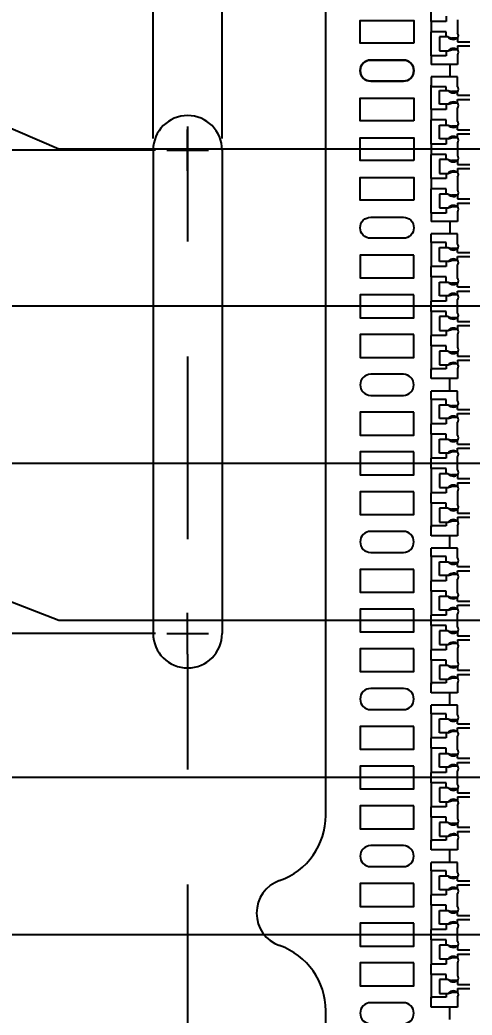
# Model space of a CAD drawing. Header units: millimetres. Extents: x 404.22 to 412.54, y 108.24 to 113.92.
# Drawn here: x 405.393 to 405.786, y 111.827 to 112.692 of the extents above; entities that cross this region are included whole.
import ezdxf

# ---------------------------------------------------------------- set-up
doc = ezdxf.new("R2010")
doc.units = ezdxf.units.MM
doc.header["$LTSCALE"] = 0.5
doc.header["$PDMODE"] = 98
doc.linetypes.add('CENTER', pattern=[50.8, 31.75, -6.35, 6.35, -6.35])
doc.linetypes.add('HIDDEN', pattern=[0.375, 0.25, -0.125])
for name, color, linetype in [('1D', 4, 'Continuous'), ('BTM', 7, 'HIDDEN'), ('DIM', 3, 'Continuous')]:
    doc.layers.add(name, color=color, linetype=linetype)
doc.styles.add('SIMPLEX', font='simplex.shx')
doc.dimstyles.new('Standard2', dxfattribs={"dimtxt": 0.06, "dimasz": 0.08, "dimexe": 0.01, "dimexo": 0.01, "dimgap": 0.027, "dimtad": 1, "dimdec": 3, "dimlfac": 16.666667, "dimrnd": 0.0005, "dimzin": 1, "dimtxsty": 'SIMPLEX', "dimcen": 0.1905, "dimclrd": 256, "dimclre": 256, "dimclrt": 256, "dimazin": 3, "dimtp": 0.03, "dimtm": 0.05, "dimtfac": 0.8, "dimtdec": 3, "dimtmove": 0, "dimatfit": 3, "dimfxl": 0.05, "dimtzin": 4, "dimlwd": -1, "dimlwe": -1})

# ---------------------------------------------------------------- blocks, each defined once
blk = doc.blocks.new('*D6')
at = {"layer": 'Defpoints', "color": 0, "ltscale": 0.1, "transparency": 16777216}
for p in [(405.70664, 113.31662), (405.70664, 113.0886), (407.43764, 111.00964)]:
    blk.add_point(p, dxfattribs=at)
at = {"layer": 'DIM', "ltscale": 0.1, "transparency": 16777216}
blk.add_line((405.70664, 113.0986), (405.70664, 113.31662), dxfattribs=at)
at = {"layer": 'DIM', "ltscale": 0.1, "transparency": 16777216, "insert": (405.70664, 113.49219), "char_height": 0.06, "attachment_point": 5, "rotation": 90, "style": 'SIMPLEX'}
blk.add_mtext('\\A1;28.850', dxfattribs=at)
blk = doc.blocks.new('*D7')
at = {"layer": '1D', "ltscale": 0.1, "transparency": 16777216}
blk.add_line((405.53864, 112.86798), (405.53864, 113.31662), dxfattribs=at)
at = {"layer": 'Defpoints', "color": 0, "ltscale": 0.1, "transparency": 16777216}
for p in [(405.53864, 113.31662), (405.53864, 112.85798), (407.43764, 111.00964)]:
    blk.add_point(p, dxfattribs=at)
at = {"layer": '1D', "ltscale": 0.1, "transparency": 16777216, "insert": (405.53864, 113.48648), "char_height": 0.06, "attachment_point": 5, "rotation": 90, "style": 'SIMPLEX'}
blk.add_mtext('\\A1;31.650', dxfattribs=at)
blk = doc.blocks.new('*D24')
at = {"layer": '1D', "ltscale": 0.1, "transparency": 16777216}
blk.add_line((405.51064, 112.15865), (405.10676, 112.15865), dxfattribs=at)
at = {"layer": 'Defpoints', "color": 0, "ltscale": 0.1, "transparency": 16777216}
for p in [(405.10676, 112.15865), (405.52064, 112.15865), (407.43764, 111.00964)]:
    blk.add_point(p, dxfattribs=at)
at = {"layer": '1D', "ltscale": 0.1, "transparency": 16777216, "insert": (404.94262, 112.15865), "char_height": 0.06, "attachment_point": 5, "style": 'SIMPLEX'}
blk.add_mtext('\\A1;19.150', dxfattribs=at)
blk = doc.blocks.new('*D25')
at = {"layer": '1D', "ltscale": 0.1, "transparency": 16777216}
blk.add_line((405.51064, 112.57863), (405.10676, 112.57863), dxfattribs=at)
at = {"layer": 'Defpoints', "color": 0, "ltscale": 0.1, "transparency": 16777216}
for p in [(405.10676, 112.57863), (405.52064, 112.57863), (407.43764, 111.00964)]:
    blk.add_point(p, dxfattribs=at)
at = {"layer": '1D', "ltscale": 0.1, "transparency": 16777216, "insert": (404.93691, 112.57863), "char_height": 0.06, "attachment_point": 5, "style": 'SIMPLEX'}
blk.add_mtext('\\A1;26.150', dxfattribs=at)
blk = doc.blocks.new('*D26')
at = {"layer": 'Defpoints', "color": 0, "ltscale": 0.1, "transparency": 16777216}
for p in [(405.10676, 113.06164), (405.67968, 113.06164), (407.43764, 111.00964)]:
    blk.add_point(p, dxfattribs=at)
at = {"layer": 'DIM', "ltscale": 0.1, "transparency": 16777216}
blk.add_line((405.66968, 113.06164), (405.10676, 113.06164), dxfattribs=at)
at = {"layer": 'DIM', "ltscale": 0.1, "transparency": 16777216, "insert": (404.93119, 113.06164), "char_height": 0.06, "attachment_point": 5, "style": 'SIMPLEX'}
blk.add_mtext('\\A1;34.200', dxfattribs=at)
blk = doc.blocks.new('*D32')
at = {"layer": 'Defpoints', "color": 0, "ltscale": 0.1, "transparency": 16777216}
for p in [(405.56864, 113.22589), (405.50864, 112.57863), (405.56864, 112.57863)]:
    blk.add_point(p, dxfattribs=at)
at = {"layer": 'DIM', "ltscale": 0.1, "transparency": 16777216}
for p, q in [((405.50864, 112.58863), (405.50864, 113.23589)), ((405.56864, 112.58863), (405.56864, 113.23589)), ((405.42864, 113.22589), (405.30292, 113.22589)), ((405.56864, 113.22589), (405.50864, 113.22589)), ((405.64864, 113.22589), (405.72864, 113.22589))]:
    blk.add_line(p, q, dxfattribs=at)
for points in [[(405.42864, 113.23922), (405.42864, 113.21255), (405.50864, 113.22589)], [(405.64864, 113.23922), (405.64864, 113.21255), (405.56864, 113.22589)]]:
    blk.add_solid(points, dxfattribs=at)
at = {"layer": 'DIM', "ltscale": 0.1, "transparency": 16777216, "insert": (405.16164, 113.22589), "char_height": 0.06, "attachment_point": 5, "style": 'SIMPLEX'}
blk.add_mtext('\\A1;1.000', dxfattribs=at)
blk = doc.blocks.new('*D153')
at = {"layer": 'Defpoints', "color": 0, "ltscale": 0.1, "transparency": 16777216}
for p in [(405.10676, 112.71589), (405.85559, 112.71589), (407.43764, 111.00964)]:
    blk.add_point(p, dxfattribs=at)
at = {"layer": 'DIM', "ltscale": 0.1, "transparency": 16777216}
blk.add_line((405.84559, 112.71589), (405.10676, 112.71589), dxfattribs=at)
at = {"layer": 'DIM', "ltscale": 0.1, "transparency": 16777216, "insert": (404.93119, 112.71589), "char_height": 0.06, "attachment_point": 5, "style": 'SIMPLEX'}
blk.add_mtext('\\A1;28.438', dxfattribs=at)
blk = doc.blocks.new('*D154')
at = {"layer": 'Defpoints', "color": 0, "ltscale": 0.1, "transparency": 16777216}
for p in [(405.10676, 112.64799), (405.85559, 112.57939), (407.43764, 111.00964)]:
    blk.add_point(p, dxfattribs=at)
at = {"layer": 'DIM', "ltscale": 0.1, "transparency": 16777216}
for p, q in [((405.26676, 112.64799), (405.10676, 112.64799)), ((405.42676, 112.57939), (405.26676, 112.64799)), ((405.84559, 112.57939), (405.42676, 112.57939))]:
    blk.add_line(p, q, dxfattribs=at)
at = {"layer": 'DIM', "ltscale": 0.1, "transparency": 16777216, "insert": (404.93691, 112.64799), "char_height": 0.06, "attachment_point": 5, "style": 'SIMPLEX'}
blk.add_mtext('\\A1;26.163', dxfattribs=at)
blk = doc.blocks.new('*D155')
at = {"layer": 'Defpoints', "color": 0, "ltscale": 0.1, "transparency": 16777216}
for p in [(405.10676, 112.44289), (405.85559, 112.44289), (407.43764, 111.00964)]:
    blk.add_point(p, dxfattribs=at)
at = {"layer": 'DIM', "ltscale": 0.1, "transparency": 16777216}
blk.add_line((405.84559, 112.44289), (405.10676, 112.44289), dxfattribs=at)
at = {"layer": 'DIM', "ltscale": 0.1, "transparency": 16777216, "insert": (404.93119, 112.44289), "char_height": 0.06, "attachment_point": 5, "style": 'SIMPLEX'}
blk.add_mtext('\\A1;23.888', dxfattribs=at)
blk = doc.blocks.new('*D156')
at = {"layer": 'Defpoints', "color": 0, "ltscale": 0.1, "transparency": 16777216}
for p in [(405.10676, 112.30639), (405.85559, 112.30639), (407.43764, 111.00964)]:
    blk.add_point(p, dxfattribs=at)
at = {"layer": 'DIM', "ltscale": 0.1, "transparency": 16777216}
blk.add_line((405.84559, 112.30639), (405.10676, 112.30639), dxfattribs=at)
at = {"layer": 'DIM', "ltscale": 0.1, "transparency": 16777216, "insert": (404.94262, 112.30639), "char_height": 0.06, "attachment_point": 5, "style": 'SIMPLEX'}
blk.add_mtext('\\A1;21.613', dxfattribs=at)
blk = doc.blocks.new('*D163')
at = {"layer": 'Defpoints', "color": 0, "ltscale": 0.1, "transparency": 16777216}
for p in [(405.10676, 111.89689), (405.85559, 111.89689), (407.43764, 111.00964)]:
    blk.add_point(p, dxfattribs=at)
at = {"layer": 'DIM', "ltscale": 0.1, "transparency": 16777216}
blk.add_line((405.84559, 111.89689), (405.10676, 111.89689), dxfattribs=at)
at = {"layer": 'DIM', "ltscale": 0.1, "transparency": 16777216, "insert": (404.93691, 111.89689), "char_height": 0.06, "attachment_point": 5, "style": 'SIMPLEX'}
blk.add_mtext('\\A1;14.788', dxfattribs=at)
blk = doc.blocks.new('*D164')
at = {"layer": 'Defpoints', "color": 0, "ltscale": 0.1, "transparency": 16777216}
for p in [(405.10676, 112.03339), (405.85559, 112.03339), (407.43764, 111.00964)]:
    blk.add_point(p, dxfattribs=at)
at = {"layer": 'DIM', "ltscale": 0.1, "transparency": 16777216}
blk.add_line((405.84559, 112.03339), (405.10676, 112.03339), dxfattribs=at)
at = {"layer": 'DIM', "ltscale": 0.1, "transparency": 16777216, "insert": (404.93691, 112.03339), "char_height": 0.06, "attachment_point": 5, "style": 'SIMPLEX'}
blk.add_mtext('\\A1;17.063', dxfattribs=at)
blk = doc.blocks.new('*D165')
at = {"layer": 'Defpoints', "color": 0, "ltscale": 0.1, "transparency": 16777216}
for p in [(405.10676, 112.23154), (405.85559, 112.16989), (407.43764, 111.00964)]:
    blk.add_point(p, dxfattribs=at)
at = {"layer": 'DIM', "ltscale": 0.1, "transparency": 16777216}
for p, q in [((405.26676, 112.23154), (405.10676, 112.23154)), ((405.42676, 112.16989), (405.26676, 112.23154)), ((405.84559, 112.16989), (405.42676, 112.16989))]:
    blk.add_line(p, q, dxfattribs=at)
at = {"layer": 'DIM', "ltscale": 0.1, "transparency": 16777216, "insert": (404.93691, 112.23154), "char_height": 0.06, "attachment_point": 5, "style": 'SIMPLEX'}
blk.add_mtext('\\A1;19.338', dxfattribs=at)

msp = doc.modelspace()

# ---------------------------------------------------------------- linework, layer by layer
at = {"ltscale": 0.03}
for p, q in [((405.763489, 112.690392), (405.750289, 112.690392)), ((405.750289, 112.690392), (405.750289, 112.681392)), ((405.763489, 112.694892), (405.763489, 112.690392)), ((405.773239, 112.691723), (405.773239, 112.680061)), ((405.763489, 112.681392), (405.750289, 112.681392)), ((405.763489, 112.676892), (405.763489, 112.681392)), ((405.764989, 112.676892), (405.763489, 112.676892)), ((405.764989, 112.676892), (405.767989, 112.675992)), ((405.773239, 112.675992), (405.767989, 112.675992)), ((405.763489, 112.664892), (405.764989, 112.664892)), ((405.763489, 112.664892), (405.763489, 112.660392)), ((405.764989, 112.664892), (405.767989, 112.665792)), ((405.773239, 112.665792), (405.767989, 112.665792)), ((405.763489, 112.660392), (405.750289, 112.660392)), ((405.750289, 112.660392), (405.750289, 112.653042)), ((405.773239, 112.661723), (405.773239, 112.653042)), ((405.773239, 112.653042), (405.750289, 112.653042)), ((405.750289, 112.642242), (405.750289, 112.633692)), ((405.773239, 112.642242), (405.750289, 112.642242)), ((405.773239, 112.633561), (405.773239, 112.642242)), ((405.763489, 112.633692), (405.750289, 112.633692)), ((405.763489, 112.630392), (405.763489, 112.633692)), ((405.763489, 112.630392), (405.764989, 112.630392)), ((405.764989, 112.630392), (405.767989, 112.629492)), ((405.773239, 112.629492), (405.767989, 112.629492)), ((405.773239, 112.629492), (405.767989, 112.629492)), ((405.763489, 112.613892), (405.750289, 112.613892)), ((405.750289, 112.613892), (405.750289, 112.604892)), ((405.763489, 112.618392), (405.763489, 112.613892)), ((405.764989, 112.618392), (405.763489, 112.618392)), ((405.764989, 112.618392), (405.767989, 112.619292)), ((405.773239, 112.619292), (405.767989, 112.619292)), ((405.773239, 112.619292), (405.767989, 112.619292)), ((405.773239, 112.603561), (405.773239, 112.615223)), ((405.763489, 112.604892), (405.750289, 112.604892)), ((405.763489, 112.600392), (405.763489, 112.604892)), ((405.763489, 112.600392), (405.764989, 112.600392)), ((405.764989, 112.600392), (405.767989, 112.599492)), ((405.773239, 112.599492), (405.767989, 112.599492)), ((405.764989, 112.588392), (405.763489, 112.588392)), ((405.763489, 112.588392), (405.763489, 112.583892)), ((405.764989, 112.588392), (405.767989, 112.589292)), ((405.773239, 112.589292), (405.767989, 112.589292)), ((405.773239, 112.585223), (405.773239, 112.573561)), ((405.763489, 112.583892), (405.750289, 112.583892)), ((405.750289, 112.583892), (405.750289, 112.574892)), ((405.763489, 112.574892), (405.750289, 112.574892)), ((405.763489, 112.570392), (405.763489, 112.574892)), ((405.764989, 112.570392), (405.763489, 112.570392)), ((405.764989, 112.570392), (405.767989, 112.569492)), ((405.773239, 112.569492), (405.767989, 112.569492)), ((405.764989, 112.558392), (405.767989, 112.559292)), ((405.773239, 112.559292), (405.767989, 112.559292)), ((405.763489, 112.553892), (405.750289, 112.553892)), ((405.750289, 112.553892), (405.750289, 112.544892)), ((405.763489, 112.558392), (405.764989, 112.558392)), ((405.763489, 112.558392), (405.763489, 112.553892)), ((405.773239, 112.555223), (405.773239, 112.543561)), ((405.763489, 112.544892), (405.750289, 112.544892)), ((405.763489, 112.540392), (405.763489, 112.544892)), ((405.764989, 112.540392), (405.763489, 112.540392)), ((405.764989, 112.540392), (405.767989, 112.539492)), ((405.773239, 112.539492), (405.767989, 112.539492)), ((405.763489, 112.528392), (405.764989, 112.528392)), ((405.763489, 112.528392), (405.763489, 112.523892)), ((405.764989, 112.528392), (405.767989, 112.529292)), ((405.773239, 112.529292), (405.767989, 112.529292)), ((405.773239, 112.525223), (405.773239, 112.516542)), ((405.763489, 112.523892), (405.750289, 112.523892)), ((405.750289, 112.523892), (405.750289, 112.516542)), ((405.773239, 112.516542), (405.750289, 112.516542)), ((405.773239, 112.505742), (405.750289, 112.505742)), ((405.750289, 112.498392), (405.750289, 112.505742)), ((405.773239, 112.497061), (405.773239, 112.505742)), ((405.763489, 112.498392), (405.750289, 112.498392)), ((405.763489, 112.493892), (405.763489, 112.498392)), ((405.763489, 112.493892), (405.764989, 112.493892)), ((405.764989, 112.493892), (405.767989, 112.492992)), ((405.773239, 112.492992), (405.767989, 112.492992)), ((405.764989, 112.481892), (405.763489, 112.481892)), ((405.763489, 112.481892), (405.763489, 112.477392)), ((405.764989, 112.481892), (405.767989, 112.482792)), ((405.773239, 112.482792), (405.767989, 112.482792)), ((405.763489, 112.477392), (405.750289, 112.477392)), ((405.750289, 112.468392), (405.750289, 112.477392)), ((405.773239, 112.467061), (405.773239, 112.478723)), ((405.763489, 112.468392), (405.750289, 112.468392)), ((405.763489, 112.463892), (405.763489, 112.468392)), ((405.763489, 112.463892), (405.764989, 112.463892)), ((405.764989, 112.463892), (405.767989, 112.462992)), ((405.773239, 112.462992), (405.767989, 112.462992)), ((405.763489, 112.447392), (405.750289, 112.447392)), ((405.750289, 112.438392), (405.750289, 112.447392)), ((405.764989, 112.451892), (405.763489, 112.451892)), ((405.763489, 112.451892), (405.763489, 112.447392)), ((405.764989, 112.451892), (405.767989, 112.452792)), ((405.773239, 112.452792), (405.767989, 112.452792)), ((405.773239, 112.437061), (405.773239, 112.448723)), ((405.763489, 112.438392), (405.750289, 112.438392)), ((405.763489, 112.433892), (405.763489, 112.438392)), ((405.764989, 112.433892), (405.763489, 112.433892)), ((405.764989, 112.433892), (405.767989, 112.432992)), ((405.773239, 112.432992), (405.767989, 112.432992)), ((405.763489, 112.421892), (405.764989, 112.421892)), ((405.763489, 112.421892), (405.763489, 112.417392)), ((405.764989, 112.421892), (405.767989, 112.422792)), ((405.773239, 112.422792), (405.767989, 112.422792)), ((405.763489, 112.417392), (405.750289, 112.417392)), ((405.750289, 112.408392), (405.750289, 112.417392)), ((405.773239, 112.418723), (405.773239, 112.407061)), ((405.763489, 112.408392), (405.750289, 112.408392)), ((405.763489, 112.403892), (405.763489, 112.408392)), ((405.764989, 112.403892), (405.763489, 112.403892)), ((405.764989, 112.403892), (405.767989, 112.402992)), ((405.773239, 112.402992), (405.767989, 112.402992)), ((405.773239, 112.402992), (405.767989, 112.402992)), ((405.763489, 112.388592), (405.750289, 112.388592)), ((405.750289, 112.380042), (405.750289, 112.388592)), ((405.763489, 112.391892), (405.763489, 112.388592)), ((405.763489, 112.391892), (405.764989, 112.391892)), ((405.764989, 112.391892), (405.767989, 112.392792)), ((405.773239, 112.392792), (405.767989, 112.392792)), ((405.773239, 112.392792), (405.767989, 112.392792)), ((405.773239, 112.388723), (405.773239, 112.380042)), ((405.773239, 112.380042), (405.750289, 112.380042)), ((405.773239, 112.369242), (405.750289, 112.369242)), ((405.750289, 112.361892), (405.750289, 112.369242)), ((405.773239, 112.360561), (405.773239, 112.369242)), ((405.763489, 112.361892), (405.750289, 112.361892)), ((405.763489, 112.357392), (405.763489, 112.361892)), ((405.763489, 112.357392), (405.764989, 112.357392)), ((405.764989, 112.357392), (405.767989, 112.356492)), ((405.773239, 112.356492), (405.767989, 112.356492)), ((405.764989, 112.345392), (405.763489, 112.345392)), ((405.763489, 112.345392), (405.763489, 112.340892)), ((405.764989, 112.345392), (405.767989, 112.346292)), ((405.773239, 112.346292), (405.767989, 112.346292)), ((405.763489, 112.340892), (405.750289, 112.340892)), ((405.750289, 112.331892), (405.750289, 112.340892)), ((405.773239, 112.330561), (405.773239, 112.342223)), ((405.763489, 112.331892), (405.750289, 112.331892)), ((405.763489, 112.327392), (405.763489, 112.331892)), ((405.763489, 112.327392), (405.764989, 112.327392)), ((405.764989, 112.327392), (405.767989, 112.326492)), ((405.773239, 112.326492), (405.767989, 112.326492)), ((405.763489, 112.310892), (405.750289, 112.310892)), ((405.750289, 112.301892), (405.750289, 112.310892)), ((405.764989, 112.315392), (405.763489, 112.315392)), ((405.763489, 112.315392), (405.763489, 112.310892)), ((405.764989, 112.315392), (405.767989, 112.316292)), ((405.773239, 112.316292), (405.767989, 112.316292)), ((405.773239, 112.300561), (405.773239, 112.312223)), ((405.763489, 112.301892), (405.750289, 112.301892)), ((405.763489, 112.297392), (405.763489, 112.301892)), ((405.764989, 112.297392), (405.763489, 112.297392)), ((405.764989, 112.297392), (405.767989, 112.296492)), ((405.773239, 112.296492), (405.767989, 112.296492)), ((405.763489, 112.285392), (405.764989, 112.285392)), ((405.763489, 112.285392), (405.763489, 112.280892)), ((405.764989, 112.285392), (405.767989, 112.286292)), ((405.773239, 112.286292), (405.767989, 112.286292)), ((405.763489, 112.280892), (405.750289, 112.280892)), ((405.750289, 112.271892), (405.750289, 112.280892)), ((405.773239, 112.282223), (405.773239, 112.270561)), ((405.763489, 112.271892), (405.750289, 112.271892)), ((405.763489, 112.267392), (405.763489, 112.271892)), ((405.764989, 112.267392), (405.763489, 112.267392)), ((405.764989, 112.267392), (405.767989, 112.266492)), ((405.773239, 112.266492), (405.767989, 112.266492)), ((405.773239, 112.266492), (405.767989, 112.266492)), ((405.764989, 112.255392), (405.767989, 112.256292)), ((405.773239, 112.256292), (405.767989, 112.256292)), ((405.773239, 112.256292), (405.767989, 112.256292)), ((405.763489, 112.252092), (405.750289, 112.252092)), ((405.750289, 112.243542), (405.750289, 112.252092)), ((405.763489, 112.255392), (405.763489, 112.252092)), ((405.763489, 112.255392), (405.764989, 112.255392)), ((405.773239, 112.252223), (405.773239, 112.243542)), ((405.773239, 112.243542), (405.750289, 112.243542)), ((405.773239, 112.232742), (405.750289, 112.232742)), ((405.750289, 112.225392), (405.750289, 112.232742)), ((405.773239, 112.224061), (405.773239, 112.232742)), ((405.763489, 112.225392), (405.750289, 112.225392)), ((405.763489, 112.220892), (405.763489, 112.225392)), ((405.763489, 112.220892), (405.764989, 112.220892)), ((405.764989, 112.220892), (405.767989, 112.219992)), ((405.773239, 112.219992), (405.767989, 112.219992)), ((405.764989, 112.208892), (405.763489, 112.208892)), ((405.763489, 112.208892), (405.763489, 112.204392)), ((405.764989, 112.208892), (405.767989, 112.209792)), ((405.773239, 112.209792), (405.767989, 112.209792)), ((405.773239, 112.194061), (405.773239, 112.205723)), ((405.763489, 112.204392), (405.750289, 112.204392)), ((405.750289, 112.195392), (405.750289, 112.204392)), ((405.763489, 112.195392), (405.750289, 112.195392)), ((405.763489, 112.190892), (405.763489, 112.195392)), ((405.763489, 112.190892), (405.764989, 112.190892)), ((405.764989, 112.190892), (405.767989, 112.189992)), ((405.773239, 112.189992), (405.767989, 112.189992)), ((405.764989, 112.178892), (405.763489, 112.178892)), ((405.763489, 112.178892), (405.763489, 112.174392)), ((405.764989, 112.178892), (405.767989, 112.179792)), ((405.773239, 112.179792), (405.767989, 112.179792)), ((405.763489, 112.174392), (405.750289, 112.174392)), ((405.750289, 112.165392), (405.750289, 112.174392)), ((405.773239, 112.164061), (405.773239, 112.175723)), ((405.763489, 112.165392), (405.750289, 112.165392)), ((405.763489, 112.160892), (405.763489, 112.165392)), ((405.764989, 112.160892), (405.763489, 112.160892)), ((405.764989, 112.160892), (405.767989, 112.159992)), ((405.773239, 112.159992), (405.767989, 112.159992)), ((405.763489, 112.144392), (405.750289, 112.144392)), ((405.750289, 112.135392), (405.750289, 112.144392)), ((405.763489, 112.148892), (405.764989, 112.148892)), ((405.763489, 112.148892), (405.763489, 112.144392)), ((405.764989, 112.148892), (405.767989, 112.149792)), ((405.773239, 112.149792), (405.767989, 112.149792)), ((405.773239, 112.145723), (405.773239, 112.134061)), ((405.763489, 112.135392), (405.750289, 112.135392)), ((405.763489, 112.130892), (405.763489, 112.135392)), ((405.764989, 112.130892), (405.763489, 112.130892)), ((405.764989, 112.130892), (405.767989, 112.129992)), ((405.773239, 112.129992), (405.767989, 112.129992)), ((405.773239, 112.129992), (405.767989, 112.129992)), ((405.763489, 112.118892), (405.763489, 112.115592)), ((405.763489, 112.118892), (405.764989, 112.118892)), ((405.764989, 112.118892), (405.767989, 112.119792)), ((405.773239, 112.119792), (405.767989, 112.119792)), ((405.773239, 112.119792), (405.767989, 112.119792)), ((405.763489, 112.115592), (405.750289, 112.115592)), ((405.750289, 112.107042), (405.750289, 112.115592)), ((405.773239, 112.115723), (405.773239, 112.107042)), ((405.773239, 112.107042), (405.750289, 112.107042)), ((405.773239, 112.096242), (405.750289, 112.096242)), ((405.750289, 112.088892), (405.750289, 112.096242)), ((405.773239, 112.087561), (405.773239, 112.096242)), ((405.763489, 112.088892), (405.750289, 112.088892)), ((405.763489, 112.084392), (405.763489, 112.088892)), ((405.763489, 112.084392), (405.764989, 112.084392)), ((405.764989, 112.084392), (405.767989, 112.083492)), ((405.773239, 112.083492), (405.767989, 112.083492)), ((405.763489, 112.067892), (405.750289, 112.067892)), ((405.750289, 112.058892), (405.750289, 112.067892)), ((405.764989, 112.072392), (405.763489, 112.072392)), ((405.763489, 112.072392), (405.763489, 112.067892)), ((405.764989, 112.072392), (405.767989, 112.073292)), ((405.773239, 112.073292), (405.767989, 112.073292)), ((405.773239, 112.057561), (405.773239, 112.069223)), ((405.763489, 112.058892), (405.750289, 112.058892)), ((405.763489, 112.054392), (405.763489, 112.058892)), ((405.763489, 112.054392), (405.764989, 112.054392)), ((405.764989, 112.054392), (405.767989, 112.053492)), ((405.773239, 112.053492), (405.767989, 112.053492)), ((405.764989, 112.042392), (405.763489, 112.042392)), ((405.763489, 112.042392), (405.763489, 112.037892)), ((405.764989, 112.042392), (405.767989, 112.043292)), ((405.773239, 112.043292), (405.767989, 112.043292)), ((405.763489, 112.037892), (405.750289, 112.037892)), ((405.750289, 112.028892), (405.750289, 112.037892)), ((405.773239, 112.027561), (405.773239, 112.039223)), ((405.763489, 112.028892), (405.750289, 112.028892)), ((405.763489, 112.024392), (405.763489, 112.028892)), ((405.764989, 112.024392), (405.763489, 112.024392)), ((405.764989, 112.024392), (405.767989, 112.023492)), ((405.773239, 112.023492), (405.767989, 112.023492)), ((405.763489, 112.007892), (405.750289, 112.007892)), ((405.750289, 111.998892), (405.750289, 112.007892)), ((405.763489, 112.012392), (405.764989, 112.012392)), ((405.763489, 112.012392), (405.763489, 112.007892)), ((405.764989, 112.012392), (405.767989, 112.013292)), ((405.773239, 112.013292), (405.767989, 112.013292)), ((405.773239, 112.009223), (405.773239, 111.997561)), ((405.763489, 111.998892), (405.750289, 111.998892)), ((405.763489, 111.994392), (405.763489, 111.998892)), ((405.764989, 111.994392), (405.763489, 111.994392)), ((405.764989, 111.994392), (405.767989, 111.993492)), ((405.773239, 111.993492), (405.767989, 111.993492)), ((405.773239, 111.993492), (405.767989, 111.993492)), ((405.763489, 111.982392), (405.763489, 111.979092)), ((405.763489, 111.982392), (405.764989, 111.982392)), ((405.764989, 111.982392), (405.767989, 111.983292)), ((405.773239, 111.983292), (405.767989, 111.983292)), ((405.773239, 111.983292), (405.767989, 111.983292)), ((405.763489, 111.979092), (405.750289, 111.979092)), ((405.750289, 111.970542), (405.750289, 111.979092)), ((405.773239, 111.979223), (405.773239, 111.970542)), ((405.773239, 111.970542), (405.750289, 111.970542)), ((405.773239, 111.959742), (405.750289, 111.959742)), ((405.750289, 111.952392), (405.750289, 111.959742)), ((405.773239, 111.951061), (405.773239, 111.959742)), ((405.763489, 111.952392), (405.750289, 111.952392)), ((405.763489, 111.947892), (405.763489, 111.952392)), ((405.763489, 111.947892), (405.764989, 111.947892)), ((405.764989, 111.947892), (405.767989, 111.946992)), ((405.773239, 111.946992), (405.767989, 111.946992)), ((405.764989, 111.935892), (405.767989, 111.936792)), ((405.773239, 111.936792), (405.767989, 111.936792)), ((405.763489, 111.931392), (405.750289, 111.931392)), ((405.750289, 111.922392), (405.750289, 111.931392)), ((405.764989, 111.935892), (405.763489, 111.935892)), ((405.763489, 111.935892), (405.763489, 111.931392)), ((405.773239, 111.921061), (405.773239, 111.932723)), ((405.763489, 111.922392), (405.750289, 111.922392)), ((405.763489, 111.917892), (405.763489, 111.922392)), ((405.763489, 111.917892), (405.764989, 111.917892)), ((405.764989, 111.917892), (405.767989, 111.916992)), ((405.773239, 111.916992), (405.767989, 111.916992)), ((405.764989, 111.905892), (405.763489, 111.905892)), ((405.763489, 111.905892), (405.763489, 111.901392)), ((405.764989, 111.905892), (405.767989, 111.906792)), ((405.773239, 111.906792), (405.767989, 111.906792)), ((405.773239, 111.891061), (405.773239, 111.902723)), ((405.763489, 111.901392), (405.750289, 111.901392)), ((405.750289, 111.892392), (405.750289, 111.901392)), ((405.763489, 111.892392), (405.750289, 111.892392)), ((405.763489, 111.887892), (405.763489, 111.892392)), ((405.764989, 111.887892), (405.763489, 111.887892)), ((405.764989, 111.887892), (405.767989, 111.886992)), ((405.773239, 111.886992), (405.767989, 111.886992)), ((405.763489, 111.875892), (405.764989, 111.875892)), ((405.763489, 111.875892), (405.763489, 111.871392)), ((405.764989, 111.875892), (405.767989, 111.876792)), ((405.773239, 111.876792), (405.767989, 111.876792)), ((405.763489, 111.871392), (405.750289, 111.871392)), ((405.750289, 111.862392), (405.750289, 111.871392)), ((405.773239, 111.872723), (405.773239, 111.861061)), ((405.763489, 111.862392), (405.750289, 111.862392)), ((405.763489, 111.857892), (405.763489, 111.862392)), ((405.764989, 111.857892), (405.763489, 111.857892)), ((405.764989, 111.857892), (405.767989, 111.856992)), ((405.773239, 111.856992), (405.767989, 111.856992)), ((405.773239, 111.856992), (405.767989, 111.856992)), ((405.763489, 111.842592), (405.750289, 111.842592)), ((405.750289, 111.834042), (405.750289, 111.842592)), ((405.763489, 111.845892), (405.763489, 111.842592)), ((405.763489, 111.845892), (405.764989, 111.845892)), ((405.764989, 111.845892), (405.767989, 111.846792)), ((405.773239, 111.846792), (405.767989, 111.846792)), ((405.773239, 111.846792), (405.767989, 111.846792)), ((405.773239, 111.842723), (405.773239, 111.834042)), ((405.773239, 111.834042), (405.750289, 111.834042))]:
    msp.add_line(p, q, dxfattribs=at)
for p, q in [((405.508639, 112.578629), (405.508639, 112.158655)), ((405.568639, 112.578629), (405.568639, 112.158655))]:
    msp.add_line(p, q)
for points in [[(405.735289, 112.671492), (405.688639, 112.671492), (405.688639, 112.691292), (405.735289, 112.691292)], [(405.735289, 112.603992), (405.688639, 112.603992), (405.688639, 112.623792), (405.735289, 112.623792)], [(405.735289, 112.569492), (405.688639, 112.569492), (405.688639, 112.589292), (405.735289, 112.589292)], [(405.735289, 112.534992), (405.688639, 112.534992), (405.688639, 112.554792), (405.735289, 112.554792)], [(405.735289, 112.487292), (405.688639, 112.487292), (405.688639, 112.467492), (405.735289, 112.467492)], [(405.735289, 112.452792), (405.688639, 112.452792), (405.688639, 112.432992), (405.735289, 112.432992)], [(405.735289, 112.418292), (405.688639, 112.418292), (405.688639, 112.398492), (405.735289, 112.398492)], [(405.735289, 112.350792), (405.688639, 112.350792), (405.688639, 112.330992), (405.735289, 112.330992)], [(405.735289, 112.316292), (405.688639, 112.316292), (405.688639, 112.296492), (405.735289, 112.296492)], [(405.735289, 112.281792), (405.688639, 112.281792), (405.688639, 112.261992), (405.735289, 112.261992)], [(405.735289, 112.214292), (405.688639, 112.214292), (405.688639, 112.194492), (405.735289, 112.194492)], [(405.735289, 112.179792), (405.688639, 112.179792), (405.688639, 112.159992), (405.735289, 112.159992)], [(405.735289, 112.145292), (405.688639, 112.145292), (405.688639, 112.125492), (405.735289, 112.125492)], [(405.735289, 112.077792), (405.688639, 112.077792), (405.688639, 112.057992), (405.735289, 112.057992)], [(405.735289, 112.043292), (405.688639, 112.043292), (405.688639, 112.023492), (405.735289, 112.023492)], [(405.735289, 112.008792), (405.688639, 112.008792), (405.688639, 111.988992), (405.735289, 111.988992)], [(405.735289, 111.941292), (405.688639, 111.941292), (405.688639, 111.921492), (405.735289, 111.921492)], [(405.735289, 111.906792), (405.688639, 111.906792), (405.688639, 111.886992), (405.735289, 111.886992)], [(405.735289, 111.872292), (405.688639, 111.872292), (405.688639, 111.852492), (405.735289, 111.852492)]]:
    msp.add_lwpolyline(points, close=True, dxfattribs=at)
for points in [[(405.726139, 112.638492), (405.697789, 112.638492, -0.4142136), (405.688639, 112.647642), (405.688639, 112.647642, -0.4142136), (405.697789, 112.656792), (405.726139, 112.656792, -0.4142136), (405.735289, 112.647642), (405.735289, 112.647642, -0.4142136)], [(405.726139, 112.656792), (405.697789, 112.656792, 0.4142136), (405.688639, 112.647642), (405.688639, 112.647642, 0.4142136), (405.697789, 112.638492), (405.726139, 112.638492, 0.4142136), (405.735289, 112.647642), (405.735289, 112.647642, 0.4142136)], [(405.726139, 112.501992), (405.697789, 112.501992, -0.4142136), (405.688639, 112.511142), (405.688639, 112.511142, -0.4142136), (405.697789, 112.520292), (405.726139, 112.520292, -0.4142136), (405.735289, 112.511142), (405.735289, 112.511142, -0.4142136)], [(405.726139, 112.383792), (405.697789, 112.383792, 0.4142136), (405.688639, 112.374642), (405.688639, 112.374642, 0.4142136), (405.697789, 112.365492), (405.726139, 112.365492, 0.4142136), (405.735289, 112.374642), (405.735289, 112.374642, 0.4142136)], [(405.726139, 112.247292), (405.697789, 112.247292, 0.4142136), (405.688639, 112.238142), (405.688639, 112.238142, 0.4142136), (405.697789, 112.228992), (405.726139, 112.228992, 0.4142136), (405.735289, 112.238142), (405.735289, 112.238142, 0.4142136)], [(405.726139, 112.110792), (405.697789, 112.110792, 0.4142136), (405.688639, 112.101642), (405.688639, 112.101642, 0.4142136), (405.697789, 112.092492), (405.726139, 112.092492, 0.4142136), (405.735289, 112.101642), (405.735289, 112.101642, 0.4142136)], [(405.726139, 111.974292), (405.697789, 111.974292, 0.4142136), (405.688639, 111.965142), (405.688639, 111.965142, 0.4142136), (405.697789, 111.955992), (405.726139, 111.955992, 0.4142136), (405.735289, 111.965142), (405.735289, 111.965142, 0.4142136)], [(405.726139, 111.837792), (405.697789, 111.837792, 0.4142136), (405.688639, 111.828642), (405.688639, 111.828642, 0.4142136), (405.697789, 111.819492), (405.726139, 111.819492, 0.4142136), (405.735289, 111.828642), (405.735289, 111.828642, 0.4142136)]]:
    msp.add_lwpolyline(points, format="xyb", close=True, dxfattribs=at)
for centre, radius, start, end in [((405.771389, 112.678027), 0.00275, 312.275937, 47.724063), ((405.769464, 112.68061), 0.005818, 219.719095, 270.247118), ((405.769078, 112.682536), 0.007754, 273.03753, 302.451813), ((405.769464, 112.661175), 0.005818, 89.752882, 140.280905), ((405.769078, 112.659249), 0.007754, 57.548187, 86.96247), ((405.771389, 112.663758), 0.00275, 312.275937, 47.724063), ((405.769464, 112.63411), 0.005818, 219.719095, 270.247118), ((405.769078, 112.636036), 0.007754, 273.03753, 302.451813), ((405.771389, 112.631527), 0.00275, 312.275937, 47.724063), ((405.769464, 112.614675), 0.005818, 89.752882, 140.280905), ((405.769078, 112.612749), 0.007754, 57.548187, 86.96247), ((405.771389, 112.617258), 0.00275, 312.275937, 47.724063), ((405.771389, 112.601527), 0.00275, 312.275937, 47.724063), ((405.769464, 112.60411), 0.005818, 219.719095, 270.247118), ((405.769078, 112.606036), 0.007754, 273.03753, 302.451813), ((405.769464, 112.584675), 0.005818, 89.752882, 140.280905), ((405.769078, 112.582749), 0.007754, 57.548187, 86.96247), ((405.771389, 112.587258), 0.00275, 312.275937, 47.724063), ((405.769464, 112.57411), 0.005818, 219.719095, 270.247118), ((405.769078, 112.576036), 0.007754, 273.03753, 302.451813), ((405.771389, 112.571527), 0.00275, 312.275937, 47.724063), ((405.769464, 112.554675), 0.005818, 89.752882, 140.280905), ((405.769078, 112.552749), 0.007754, 57.548187, 86.96247), ((405.771389, 112.557258), 0.00275, 312.275937, 47.724063), ((405.771389, 112.541527), 0.00275, 312.275937, 47.724063), ((405.769464, 112.54411), 0.005818, 219.719095, 270.247118), ((405.769078, 112.546036), 0.007754, 273.03753, 302.451813), ((405.769464, 112.524675), 0.005818, 89.752882, 140.280905), ((405.769078, 112.522749), 0.007754, 57.548187, 86.96247), ((405.771389, 112.527258), 0.00275, 312.275937, 47.724063), ((405.769464, 112.49761), 0.005818, 219.719095, 270.247118), ((405.769078, 112.499536), 0.007754, 273.03753, 302.451813), ((405.771389, 112.495027), 0.00275, 312.275937, 47.724063), ((405.769464, 112.478175), 0.005818, 89.752882, 140.280905), ((405.769078, 112.476249), 0.007754, 57.548187, 86.96247), ((405.771389, 112.480758), 0.00275, 312.275937, 47.724063), ((405.769464, 112.46761), 0.005818, 219.719095, 270.247118), ((405.771389, 112.465027), 0.00275, 312.275937, 47.724063), ((405.769078, 112.469536), 0.007754, 273.03753, 302.451813), ((405.769464, 112.448175), 0.005818, 89.752882, 140.280905), ((405.769078, 112.446249), 0.007754, 57.548187, 86.96247), ((405.771389, 112.450758), 0.00275, 312.275937, 47.724063), ((405.769464, 112.43761), 0.005818, 219.719095, 270.247118), ((405.769078, 112.439536), 0.007754, 273.03753, 302.451813), ((405.771389, 112.435027), 0.00275, 312.275937, 47.724063), ((405.769464, 112.418175), 0.005818, 89.752882, 140.280905), ((405.769078, 112.416249), 0.007754, 57.548187, 86.96247), ((405.771389, 112.420758), 0.00275, 312.275937, 47.724063), ((405.769464, 112.40761), 0.005818, 219.719095, 270.247118), ((405.771389, 112.405027), 0.00275, 312.275937, 47.724063), ((405.769078, 112.409536), 0.007754, 273.03753, 302.451813), ((405.769464, 112.388175), 0.005818, 89.752882, 140.280905), ((405.769078, 112.386249), 0.007754, 57.548187, 86.96247), ((405.771389, 112.390758), 0.00275, 312.275937, 47.724063), ((405.771389, 112.358527), 0.00275, 312.275937, 47.724063), ((405.769464, 112.36111), 0.005818, 219.719095, 270.247118), ((405.769078, 112.363036), 0.007754, 273.03753, 302.451813), ((405.769464, 112.341675), 0.005818, 89.752882, 140.280905), ((405.769078, 112.339749), 0.007754, 57.548187, 86.96247), ((405.771389, 112.344258), 0.00275, 312.275937, 47.724063), ((405.769464, 112.33111), 0.005818, 219.719095, 270.247118), ((405.769078, 112.333036), 0.007754, 273.03753, 302.451813), ((405.771389, 112.328527), 0.00275, 312.275937, 47.724063), ((405.769464, 112.311675), 0.005818, 89.752882, 140.280905), ((405.769078, 112.309749), 0.007754, 57.548187, 86.96247), ((405.771389, 112.314258), 0.00275, 312.275937, 47.724063), ((405.771389, 112.298527), 0.00275, 312.275937, 47.724063), ((405.769464, 112.30111), 0.005818, 219.719095, 270.247118), ((405.769078, 112.303036), 0.007754, 273.03753, 302.451813), ((405.769464, 112.281675), 0.005818, 89.752882, 140.280905), ((405.769078, 112.279749), 0.007754, 57.548187, 86.96247), ((405.771389, 112.284258), 0.00275, 312.275937, 47.724063), ((405.769464, 112.27111), 0.005818, 219.719095, 270.247118), ((405.769078, 112.273036), 0.007754, 273.03753, 302.451813), ((405.771389, 112.268527), 0.00275, 312.275937, 47.724063), ((405.769464, 112.251675), 0.005818, 89.752882, 140.280905), ((405.769078, 112.249749), 0.007754, 57.548187, 86.96247), ((405.771389, 112.254258), 0.00275, 312.275937, 47.724063), ((405.771389, 112.222027), 0.00275, 312.275937, 47.724063), ((405.769464, 112.22461), 0.005818, 219.719095, 270.247118), ((405.769078, 112.226536), 0.007754, 273.03753, 302.451813), ((405.769464, 112.205175), 0.005818, 89.752882, 140.280905), ((405.769078, 112.203249), 0.007754, 57.548187, 86.96247), ((405.771389, 112.207758), 0.00275, 312.275937, 47.724063), ((405.769464, 112.19461), 0.005818, 219.719095, 270.247118), ((405.769078, 112.196536), 0.007754, 273.03753, 302.451813), ((405.771389, 112.192027), 0.00275, 312.275937, 47.724063), ((405.769464, 112.175175), 0.005818, 89.752882, 140.280905), ((405.769078, 112.173249), 0.007754, 57.548187, 86.96247), ((405.771389, 112.177758), 0.00275, 312.275937, 47.724063), ((405.771389, 112.162027), 0.00275, 312.275937, 47.724063), ((405.769464, 112.16461), 0.005818, 219.719095, 270.247118), ((405.769078, 112.166536), 0.007754, 273.03753, 302.451813), ((405.769464, 112.145175), 0.005818, 89.752882, 140.280905), ((405.769078, 112.143249), 0.007754, 57.548187, 86.96247), ((405.771389, 112.147758), 0.00275, 312.275937, 47.724063), ((405.769464, 112.13461), 0.005818, 219.719095, 270.247118), ((405.769078, 112.136536), 0.007754, 273.03753, 302.451813), ((405.771389, 112.132027), 0.00275, 312.275937, 47.724063), ((405.769464, 112.115175), 0.005818, 89.752882, 140.280905), ((405.769078, 112.113249), 0.007754, 57.548187, 86.96247), ((405.771389, 112.117758), 0.00275, 312.275937, 47.724063), ((405.769464, 112.08811), 0.005818, 219.719095, 270.247118), ((405.769078, 112.090036), 0.007754, 273.03753, 302.451813), ((405.771389, 112.085527), 0.00275, 312.275937, 47.724063), ((405.769464, 112.068675), 0.005818, 89.752882, 140.280905), ((405.769078, 112.066749), 0.007754, 57.548187, 86.96247), ((405.771389, 112.071258), 0.00275, 312.275937, 47.724063), ((405.771389, 112.055527), 0.00275, 312.275937, 47.724063), ((405.769464, 112.05811), 0.005818, 219.719095, 270.247118), ((405.769078, 112.060036), 0.007754, 273.03753, 302.451813), ((405.769464, 112.038675), 0.005818, 89.752882, 140.280905), ((405.769078, 112.036749), 0.007754, 57.548187, 86.96247), ((405.771389, 112.041258), 0.00275, 312.275937, 47.724063), ((405.769464, 112.02811), 0.005818, 219.719095, 270.247118), ((405.769078, 112.030036), 0.007754, 273.03753, 302.451813), ((405.771389, 112.025527), 0.00275, 312.275937, 47.724063), ((405.769464, 112.008675), 0.005818, 89.752882, 140.280905), ((405.769078, 112.006749), 0.007754, 57.548187, 86.96247), ((405.771389, 112.011258), 0.00275, 312.275937, 47.724063), ((405.771389, 111.995527), 0.00275, 312.275937, 47.724063), ((405.769464, 111.99811), 0.005818, 219.719095, 270.247118), ((405.769078, 112.000036), 0.007754, 273.03753, 302.451813), ((405.769464, 111.978675), 0.005818, 89.752882, 140.280905), ((405.769078, 111.976749), 0.007754, 57.548187, 86.96247), ((405.771389, 111.981258), 0.00275, 312.275937, 47.724063), ((405.769464, 111.95161), 0.005818, 219.719095, 270.247118), ((405.769078, 111.953536), 0.007754, 273.03753, 302.451813), ((405.771389, 111.949027), 0.00275, 312.275937, 47.724063), ((405.769464, 111.932175), 0.005818, 89.752882, 140.280905), ((405.769078, 111.930249), 0.007754, 57.548187, 86.96247), ((405.771389, 111.934758), 0.00275, 312.275937, 47.724063), ((405.771389, 111.919027), 0.00275, 312.275937, 47.724063), ((405.769464, 111.92161), 0.005818, 219.719095, 270.247118), ((405.769078, 111.923536), 0.007754, 273.03753, 302.451813), ((405.769464, 111.902175), 0.005818, 89.752882, 140.280905), ((405.769078, 111.900249), 0.007754, 57.548187, 86.96247), ((405.771389, 111.904758), 0.00275, 312.275937, 47.724063), ((405.769464, 111.89161), 0.005818, 219.719095, 270.247118), ((405.769078, 111.893536), 0.007754, 273.03753, 302.451813), ((405.771389, 111.889027), 0.00275, 312.275937, 47.724063), ((405.769464, 111.872175), 0.005818, 89.752882, 140.280905), ((405.769078, 111.870249), 0.007754, 57.548187, 86.96247), ((405.771389, 111.874758), 0.00275, 312.275937, 47.724063), ((405.771389, 111.859027), 0.00275, 312.275937, 47.724063), ((405.769464, 111.86161), 0.005818, 219.719095, 270.247118), ((405.769078, 111.863536), 0.007754, 273.03753, 302.451813), ((405.769464, 111.842175), 0.005818, 89.752882, 140.280905), ((405.769078, 111.840249), 0.007754, 57.548187, 86.96247), ((405.771389, 111.844758), 0.00275, 312.275937, 47.724063)]:
    msp.add_arc(centre, radius, start, end, dxfattribs=at)
at = {"color": 0}
for centre, start, end in [((405.538639, 112.578629), 0, 180), ((405.538639, 112.158655), 180, 0)]:
    msp.add_arc(centre, 0.03, start, end, dxfattribs=at)
at = {"layer": '1D', "linetype": 'CENTER', "ltscale": 0.01}
msp.add_line((405.538639, 112.857981), (405.538639, 109.219967), dxfattribs=at)
at = {"layer": '1D', "linetype": 'CENTER'}
for p, q in [((405.658639, 112.000495), (405.658639, 112.736789)), ((405.658639, 111.094495), (405.658639, 111.830789))]:
    msp.add_line(p, q, dxfattribs=at)
at = {"layer": '1D'}
for p, q in [((405.538639, 112.560629), (405.538639, 112.596629)), ((405.520639, 112.578629), (405.556639, 112.578629)), ((405.538639, 112.140655), (405.538639, 112.176655)), ((405.520639, 112.158655), (405.556639, 112.158655))]:
    msp.add_line(p, q, dxfattribs=at)
at = {"layer": '1D', "color": 4}
for centre, radius, start, end in [((405.598639, 112.000495), 0.06, 289.471221, 0), ((405.628639, 111.915642), 0.03, 109.471221, 250.528779), ((405.598639, 111.830789), 0.06, 0, 70.528779)]:
    msp.add_arc(centre, radius, start, end, dxfattribs=at)
at = {"layer": 'BTM', "ltscale": 0.03}
for p, q in [((405.750289, 112.690392), (405.750289, 112.711392)), ((405.750289, 112.660392), (405.750289, 112.681392)), ((405.773239, 112.675992), (405.773239, 112.672692)), ((405.773239, 112.672692), (405.784039, 112.672692)), ((405.773239, 112.669092), (405.784039, 112.669092)), ((405.773239, 112.669092), (405.773239, 112.665792)), ((405.766639, 112.653042), (405.766639, 112.642242)), ((405.750289, 112.613892), (405.750289, 112.634892)), ((405.773239, 112.626192), (405.773239, 112.629492)), ((405.773239, 112.626192), (405.784039, 112.626192)), ((405.773239, 112.622592), (405.784039, 112.622592)), ((405.773239, 112.619292), (405.773239, 112.622592)), ((405.750289, 112.583892), (405.750289, 112.604892)), ((405.773239, 112.596192), (405.773239, 112.599492)), ((405.773239, 112.596192), (405.784039, 112.596192)), ((405.773239, 112.592592), (405.784039, 112.592592)), ((405.773239, 112.589292), (405.773239, 112.592592)), ((405.750289, 112.553892), (405.750289, 112.574892)), ((405.773239, 112.569492), (405.773239, 112.566192)), ((405.773239, 112.566192), (405.784039, 112.566192)), ((405.773239, 112.562592), (405.784039, 112.562592)), ((405.773239, 112.562592), (405.773239, 112.559292)), ((405.750289, 112.523892), (405.750289, 112.544892)), ((405.773239, 112.539492), (405.773239, 112.536192)), ((405.773239, 112.536192), (405.784039, 112.536192)), ((405.773239, 112.532592), (405.784039, 112.532592)), ((405.773239, 112.532592), (405.773239, 112.529292)), ((405.766639, 112.516542), (405.766639, 112.505742)), ((405.750289, 112.498392), (405.750289, 112.477392)), ((405.773239, 112.489692), (405.773239, 112.492992)), ((405.773239, 112.489692), (405.784039, 112.489692)), ((405.773239, 112.486092), (405.784039, 112.486092)), ((405.773239, 112.482792), (405.773239, 112.486092)), ((405.750289, 112.468392), (405.750289, 112.447392)), ((405.773239, 112.459692), (405.773239, 112.462992)), ((405.773239, 112.459692), (405.784039, 112.459692)), ((405.773239, 112.456092), (405.784039, 112.456092)), ((405.773239, 112.452792), (405.773239, 112.456092)), ((405.750289, 112.438392), (405.750289, 112.417392)), ((405.773239, 112.432992), (405.773239, 112.429692)), ((405.773239, 112.429692), (405.784039, 112.429692)), ((405.773239, 112.426092), (405.784039, 112.426092)), ((405.773239, 112.426092), (405.773239, 112.422792)), ((405.750289, 112.408392), (405.750289, 112.387392)), ((405.773239, 112.402992), (405.773239, 112.399692)), ((405.773239, 112.399692), (405.784039, 112.399692)), ((405.773239, 112.396092), (405.784039, 112.396092)), ((405.773239, 112.396092), (405.773239, 112.392792)), ((405.766639, 112.369242), (405.766639, 112.380042)), ((405.750289, 112.361892), (405.750289, 112.340892)), ((405.773239, 112.353192), (405.773239, 112.356492)), ((405.773239, 112.353192), (405.784039, 112.353192)), ((405.773239, 112.349592), (405.784039, 112.349592)), ((405.773239, 112.346292), (405.773239, 112.349592)), ((405.750289, 112.331892), (405.750289, 112.310892)), ((405.773239, 112.323192), (405.773239, 112.326492)), ((405.773239, 112.323192), (405.784039, 112.323192)), ((405.773239, 112.319592), (405.784039, 112.319592)), ((405.773239, 112.316292), (405.773239, 112.319592)), ((405.750289, 112.301892), (405.750289, 112.280892)), ((405.773239, 112.296492), (405.773239, 112.293192)), ((405.773239, 112.293192), (405.784039, 112.293192)), ((405.773239, 112.289592), (405.784039, 112.289592)), ((405.773239, 112.289592), (405.773239, 112.286292)), ((405.750289, 112.271892), (405.750289, 112.250892)), ((405.773239, 112.266492), (405.773239, 112.263192)), ((405.773239, 112.263192), (405.784039, 112.263192)), ((405.773239, 112.259592), (405.784039, 112.259592)), ((405.773239, 112.259592), (405.773239, 112.256292)), ((405.766639, 112.232742), (405.766639, 112.243542)), ((405.750289, 112.225392), (405.750289, 112.204392)), ((405.773239, 112.216692), (405.773239, 112.219992)), ((405.773239, 112.216692), (405.784039, 112.216692)), ((405.773239, 112.213092), (405.784039, 112.213092)), ((405.773239, 112.209792), (405.773239, 112.213092)), ((405.750289, 112.195392), (405.750289, 112.174392)), ((405.773239, 112.186692), (405.773239, 112.189992)), ((405.773239, 112.186692), (405.784039, 112.186692)), ((405.773239, 112.183092), (405.784039, 112.183092)), ((405.773239, 112.179792), (405.773239, 112.183092)), ((405.750289, 112.165392), (405.750289, 112.144392)), ((405.773239, 112.159992), (405.773239, 112.156692)), ((405.773239, 112.156692), (405.784039, 112.156692)), ((405.773239, 112.153092), (405.784039, 112.153092)), ((405.773239, 112.153092), (405.773239, 112.149792)), ((405.750289, 112.135392), (405.750289, 112.114392)), ((405.773239, 112.129992), (405.773239, 112.126692)), ((405.773239, 112.126692), (405.784039, 112.126692)), ((405.773239, 112.123092), (405.784039, 112.123092)), ((405.773239, 112.123092), (405.773239, 112.119792)), ((405.766639, 112.096242), (405.766639, 112.107042)), ((405.750289, 112.088892), (405.750289, 112.067892)), ((405.773239, 112.080192), (405.773239, 112.083492)), ((405.773239, 112.080192), (405.784039, 112.080192)), ((405.773239, 112.076592), (405.784039, 112.076592)), ((405.773239, 112.073292), (405.773239, 112.076592)), ((405.750289, 112.058892), (405.750289, 112.037892)), ((405.773239, 112.050192), (405.773239, 112.053492)), ((405.773239, 112.050192), (405.784039, 112.050192)), ((405.773239, 112.046592), (405.784039, 112.046592)), ((405.773239, 112.043292), (405.773239, 112.046592)), ((405.750289, 112.028892), (405.750289, 112.007892)), ((405.773239, 112.023492), (405.773239, 112.020192)), ((405.773239, 112.020192), (405.784039, 112.020192)), ((405.773239, 112.016592), (405.784039, 112.016592)), ((405.773239, 112.016592), (405.773239, 112.013292)), ((405.750289, 111.998892), (405.750289, 111.977892)), ((405.773239, 111.993492), (405.773239, 111.990192)), ((405.773239, 111.990192), (405.784039, 111.990192)), ((405.773239, 111.986592), (405.784039, 111.986592)), ((405.773239, 111.986592), (405.773239, 111.983292)), ((405.766639, 111.959742), (405.766639, 111.970542)), ((405.750289, 111.952392), (405.750289, 111.931392)), ((405.773239, 111.943692), (405.773239, 111.946992)), ((405.773239, 111.943692), (405.784039, 111.943692)), ((405.773239, 111.940092), (405.784039, 111.940092)), ((405.773239, 111.936792), (405.773239, 111.940092)), ((405.750289, 111.922392), (405.750289, 111.901392)), ((405.773239, 111.913692), (405.773239, 111.916992)), ((405.773239, 111.913692), (405.784039, 111.913692)), ((405.773239, 111.910092), (405.784039, 111.910092)), ((405.773239, 111.906792), (405.773239, 111.910092)), ((405.750289, 111.892392), (405.750289, 111.871392)), ((405.773239, 111.886992), (405.773239, 111.883692)), ((405.773239, 111.883692), (405.784039, 111.883692)), ((405.773239, 111.880092), (405.784039, 111.880092)), ((405.773239, 111.880092), (405.773239, 111.876792)), ((405.750289, 111.862392), (405.750289, 111.841392)), ((405.773239, 111.856992), (405.773239, 111.853692)), ((405.773239, 111.853692), (405.784039, 111.853692)), ((405.773239, 111.850092), (405.784039, 111.850092)), ((405.773239, 111.850092), (405.773239, 111.846792)), ((405.766639, 111.823242), (405.766639, 111.834042))]:
    msp.add_line(p, q, dxfattribs=at)
for points in [[(405.763489, 112.676892), (405.757489, 112.676892), (405.757489, 112.664892), (405.763489, 112.664892)], [(405.763489, 112.618392), (405.757489, 112.618392), (405.757489, 112.630392), (405.763489, 112.630392), (405.763489, 112.630392)], [(405.763489, 112.588392), (405.757489, 112.588392), (405.757489, 112.600392), (405.763489, 112.600392)], [(405.763489, 112.570392), (405.757489, 112.570392), (405.757489, 112.558392), (405.763489, 112.558392)], [(405.763489, 112.540392), (405.757489, 112.540392), (405.757489, 112.528392), (405.763489, 112.528392)], [(405.763489, 112.481892), (405.757489, 112.481892), (405.757489, 112.493892), (405.763489, 112.493892)], [(405.763489, 112.451892), (405.757489, 112.451892), (405.757489, 112.463892), (405.763489, 112.463892)], [(405.763489, 112.433892), (405.757489, 112.433892), (405.757489, 112.421892), (405.763489, 112.421892)], [(405.763489, 112.403892), (405.757489, 112.403892), (405.757489, 112.391892), (405.763489, 112.391892), (405.763489, 112.391892)], [(405.763489, 112.345392), (405.757489, 112.345392), (405.757489, 112.357392), (405.763489, 112.357392)], [(405.763489, 112.315392), (405.757489, 112.315392), (405.757489, 112.327392), (405.763489, 112.327392)], [(405.763489, 112.297392), (405.757489, 112.297392), (405.757489, 112.285392), (405.763489, 112.285392)], [(405.763489, 112.267392), (405.757489, 112.267392), (405.757489, 112.255392), (405.763489, 112.255392), (405.763489, 112.255392)], [(405.763489, 112.208892), (405.757489, 112.208892), (405.757489, 112.220892), (405.763489, 112.220892)], [(405.763489, 112.178892), (405.757489, 112.178892), (405.757489, 112.190892), (405.763489, 112.190892)], [(405.763489, 112.160892), (405.757489, 112.160892), (405.757489, 112.148892), (405.763489, 112.148892)], [(405.763489, 112.130892), (405.757489, 112.130892), (405.757489, 112.118892), (405.763489, 112.118892), (405.763489, 112.118892)], [(405.763489, 112.072392), (405.757489, 112.072392), (405.757489, 112.084392), (405.763489, 112.084392)], [(405.763489, 112.042392), (405.757489, 112.042392), (405.757489, 112.054392), (405.763489, 112.054392)], [(405.763489, 112.024392), (405.757489, 112.024392), (405.757489, 112.012392), (405.763489, 112.012392)], [(405.763489, 111.994392), (405.757489, 111.994392), (405.757489, 111.982392), (405.763489, 111.982392), (405.763489, 111.982392)], [(405.763489, 111.935892), (405.757489, 111.935892), (405.757489, 111.947892), (405.763489, 111.947892)], [(405.763489, 111.905892), (405.757489, 111.905892), (405.757489, 111.917892), (405.763489, 111.917892)], [(405.763489, 111.887892), (405.757489, 111.887892), (405.757489, 111.875892), (405.763489, 111.875892)], [(405.763489, 111.857892), (405.757489, 111.857892), (405.757489, 111.845892), (405.763489, 111.845892), (405.763489, 111.845892)]]:
    msp.add_lwpolyline(points, dxfattribs=at)

# ---------------------------------------------------------------- dimensions: what is measured, and where the dimension line sits
at = {"layer": '1D', "color": 1, "ltscale": 0.1}
dim = msp.add_ordinate_dim(feature_location=(405.538639, 112.857981), offset=(0, 0.458641), dtype=1, origin=(407.437639, 111.009642), dimstyle='Standard2', override={"dimarcsym": 1}, dxfattribs=at)
dim.commit()
dim.dimension.update_dxf_attribs({"geometry": '*D7', "text_midpoint": (405.538639, 113.486479)})
at = {"layer": '1D', "color": 4, "ltscale": 0.1}
for feature_location, picture, middle in [((405.520639, 112.578629), '*D25', (404.936906, 112.578629)), ((405.520639, 112.158655), '*D24', (404.94262, 112.158655))]:
    dim = msp.add_ordinate_dim(feature_location=feature_location, offset=(-0.413876, 0), dtype=0, origin=(407.437639, 111.009642), dimstyle='Standard2', override={"dimarcsym": 1}, dxfattribs=at)
    dim.commit()
    dim.dimension.update_dxf_attribs({"geometry": picture, "text_midpoint": middle})
at = {"layer": 'DIM', "color": 1, "ltscale": 0.1}
for feature_location, offset, dtype, picture, middle in [((405.706639, 113.088603), (0, 0.228019), 1, '*D6', (405.706639, 113.492193)), ((405.679678, 113.061642), (-0.572915, 0), 0, '*D26', (404.931191, 113.061642))]:
    dim = msp.add_ordinate_dim(feature_location=feature_location, offset=offset, dtype=dtype, origin=(407.437639, 111.009642), dimstyle='Standard2', override={"dimarcsym": 1}, dxfattribs=at)
    dim.commit()
    dim.dimension.update_dxf_attribs({"geometry": picture, "text_midpoint": middle})
at = {"layer": 'DIM', "ltscale": 0.1}
dim = msp.add_linear_dim(base=(405.568639, 113.225888), p1=(405.508639, 112.578629), p2=(405.568639, 112.578629), dimstyle='Standard2', dxfattribs=at)
dim.commit()
dim.dimension.update_dxf_attribs({"geometry": '*D32', "text_midpoint": (405.161639, 113.225888), "dimtype": 160})
for feature_location, offset, picture, middle in [((405.8555886671, 112.7158921803), (-0.7488260149, 0), '*D153', (404.9311912236, 112.7158921803)), ((405.8555886671, 112.5793921803), (-0.7488260149, 0.0685963318), '*D154', (404.9369055093, 112.6479885121)), ((405.8555886671, 112.4428921803), (-0.7488260149, 0), '*D155', (404.9311912236, 112.4428921803)), ((405.8555886671, 112.3063921803), (-0.7488260149, 0), '*D156', (404.942619795, 112.3063921803)), ((405.8555886671, 112.1698921803), (-0.7488260149, 0.0616475423), '*D165', (404.9369055093, 112.2315397226)), ((405.8555886671, 112.0333921803), (-0.7488260149, 0), '*D164', (404.9369055093, 112.0333921803)), ((405.8555886671, 111.8968921803), (-0.7488260149, 0), '*D163', (404.9369055093, 111.8968921803))]:
    dim = msp.add_ordinate_dim(feature_location=feature_location, offset=offset, dtype=0, origin=(407.4376386671, 111.0096421803), dimstyle='Standard2', dxfattribs=at)
    dim.commit()
    dim.dimension.update_dxf_attribs({"geometry": picture, "text_midpoint": middle})

doc.saveas('drawing.dxf')
